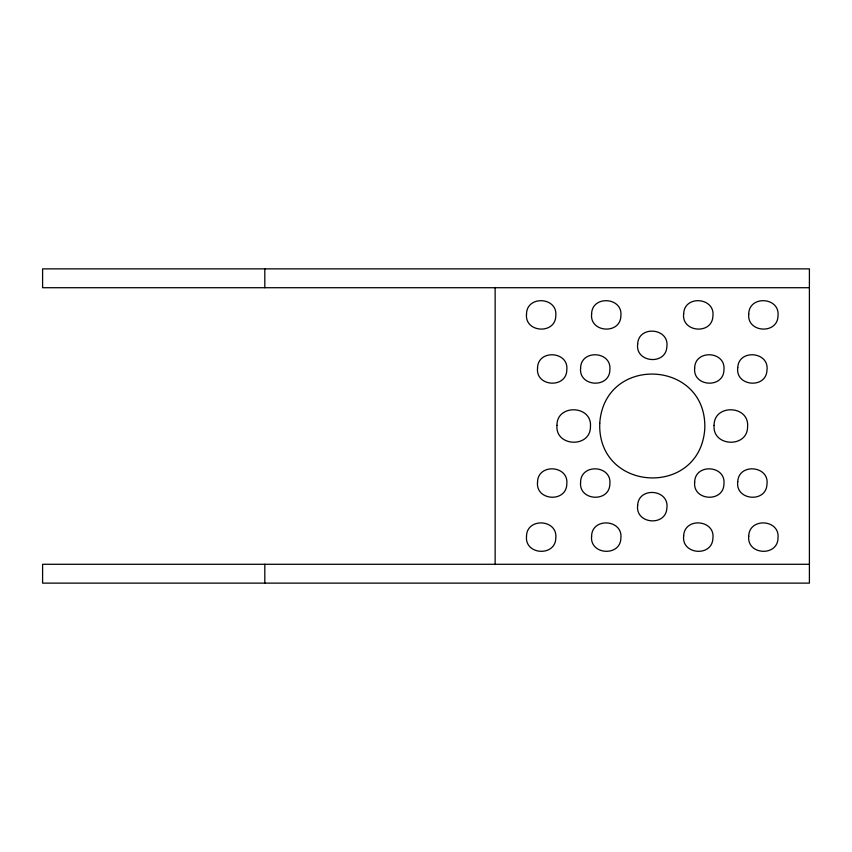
<?xml version="1.0" encoding="UTF-8"?>
<svg xmlns="http://www.w3.org/2000/svg" width="852" height="852" viewBox="0 0 852 852"><rect width="100%" height="100%" fill="white"/><g stroke="black" fill="none" stroke-linecap="round" stroke-linejoin="round"><path stroke-width="1.28" d="M809.4 287.72L42.6 287.72L42.6 268.87L809.4 268.87L809.4 583.13L42.6 583.13L42.6 564.28L809.4 564.28M495.14 287.433L495.14 564.567M264.812 268.87L264.812 287.72M264.812 564.28L264.812 583.13M556.952 425.372C555.121 446.938 590.67 448.258 590.447 426.628C592.278 405.062 556.729 403.742 556.952 425.372M714.082 425.372C712.261 446.938 747.8 448.258 747.587 426.628C749.409 405.062 713.869 403.742 714.082 425.372M599.755 423.231C597.199 492.413 700.046 497.834 704.785 428.769C707.33 359.587 604.494 354.166 599.755 423.231M526.515 314.058C524.544 332.887 555.621 334.655 555.802 315.719C557.772 296.89 526.696 295.122 526.515 314.058M526.515 536.281C524.544 555.11 555.621 556.878 555.802 537.942C557.772 519.113 526.696 517.345 526.515 536.281M748.738 314.058C746.767 332.887 777.844 334.655 778.014 315.719C779.985 296.89 748.919 295.122 748.738 314.058M748.738 536.281C746.767 555.11 777.844 556.878 778.014 537.942C779.985 519.113 748.919 517.345 748.738 536.281M580.595 368.096C578.572 386.914 609.638 388.768 609.872 369.832C611.896 351.013 580.819 349.16 580.595 368.096M580.595 482.168C578.572 500.987 609.638 502.84 609.872 483.904C611.896 465.085 580.819 463.232 580.595 482.168M694.668 368.096C692.644 386.914 723.71 388.768 723.944 369.832C725.968 351.013 694.891 349.16 694.668 368.096M694.668 482.168C692.644 500.987 723.71 502.84 723.944 483.904C725.968 465.085 694.891 463.232 694.668 482.168M537.537 368.043C535.45 386.861 566.516 388.821 566.814 369.885C568.891 351.067 537.825 349.107 537.537 368.043M537.537 482.115C535.45 500.933 566.516 502.893 566.814 483.957C568.891 465.139 537.825 463.179 537.537 482.115M591.607 313.962C589.52 332.781 620.576 334.751 620.884 315.815C622.972 296.997 591.906 295.026 591.607 313.962M591.607 536.185C589.52 555.003 620.576 556.974 620.884 538.038C622.972 519.219 591.906 517.249 591.607 536.185M683.677 313.653C681.185 332.418 712.197 335.049 712.9 316.135C715.392 297.359 684.38 294.728 683.677 313.653M683.677 535.865C681.185 554.641 712.197 557.272 712.9 538.347C715.392 519.582 684.38 516.951 683.677 535.865M737.757 367.659C735.18 386.414 766.182 389.194 766.97 370.269C769.548 351.514 738.546 348.734 737.757 367.659M737.757 481.731C735.18 500.486 766.182 503.266 766.97 484.341C769.548 465.586 738.546 462.806 737.757 481.731M637.669 344.006C635.049 362.76 666.051 365.593 666.871 346.668C669.48 327.913 638.489 325.091 637.658 344.006M637.669 505.332C635.049 524.087 666.051 526.909 666.871 507.994C669.48 489.24 638.489 486.407 637.658 505.332"/></g></svg>
